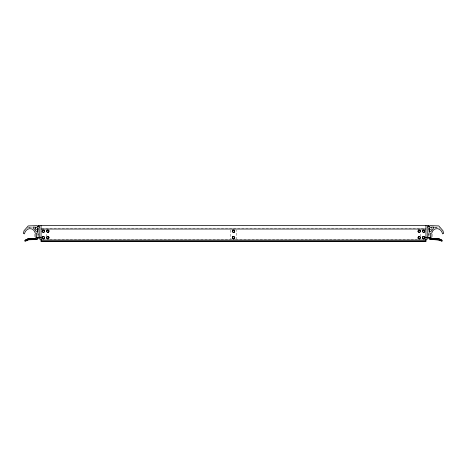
<?xml version="1.0" encoding="UTF-8"?>
<svg xmlns="http://www.w3.org/2000/svg" width="467" height="467" viewBox="0 0 467 467"><rect width="100%" height="100%" fill="white"/><g stroke="black" fill="none" stroke-linecap="round" stroke-linejoin="round"><path stroke-width="0.35" stroke-dasharray="2.33 1.75" d="M428.794 236.156L428.799 232.689M38.224 236.477L38.247 232.963M420.598 236.384L420.621 234.364M230.634 230.132L230.319 238.158L231.311 239.151M27.611 228.427L27.967 227.873M235.683 239.151L236.676 238.158L236.36 230.132M435.005 227.388L439.272 227.371M434.643 227.382L437.941 227.371M27.728 227.371L31.995 227.388M41.785 228.229L425.215 228.229M49.806 239.25L231.311 239.25M235.689 239.25L417.194 239.25M29.059 227.371L32.357 227.382M439.033 227.873L439.389 228.427M46.379 234.364L46.402 236.384M428.753 232.963L428.776 236.477M38.201 232.689L38.206 236.156M429.57 233.15L429.57 236.576M37.43 233.15L37.43 236.576"/><path stroke-width="0.7" d="M39.269 227.236L39.14 226.075C38.066 225.841 37.488 227.797 38.014 225.631L428.986 225.631C429.512 227.797 428.934 225.841 427.86 226.075L427.731 227.236M431.31 227.645L431.31 228.293M38.212 237.545L37.874 238.614L36.21 239.577L28.464 239.699L24.874 241.182L24.628 240.581L28.224 238.649L35.918 238.526L36.992 237.907M39.14 226.688L39.269 237.364L36.49 237.364L36.49 233.196L35.323 233.196L34.552 231.521A5.067 5.067 0 0 0 31.47 228.859C28.014 227.843 25.037 230.599 24.465 233.844L23.368 233.459L24.05 230.71L28.23 225.929L36.636 225.649L37.372 225.935L37.932 227.12L38.247 226.075M38.212 237.884L37.506 239.104L36.233 239.571L28.534 239.758L25.557 241.124L25.732 240.476L25.16 240.143L26.607 239.495M234.072 232.187L234.638 231.206L234.072 230.219L232.94 230.225L232.368 231.206L232.94 232.192L234.072 232.187L234.638 231.206M27.168 239.232L28.283 238.707L36.029 238.52M38.195 228.526L37.284 228.526M41.055 229.023L425.945 229.023M35.556 229.717L38.142 229.717M428.858 229.717L431.444 229.717M39.269 237.218L40.757 237.58L41.055 237.067L40.641 237.633L39.333 237.347L39.269 238.357A0.794 0.794 0 0 0 40.063 239.151L41.47 239.151M427.731 237.218L426.243 237.58L425.945 237.067L426.353 237.633L427.667 237.347L427.731 238.357A0.794 0.794 0 0 1 426.937 239.151L425.53 239.151M35.556 237.265L39.269 237.265M427.731 237.265L431.444 237.265M41.055 240.044L425.945 240.044M41.055 241.036L425.945 241.036M428.805 228.526L429.716 228.526M430.218 238.246L438.717 238.707L441.84 240.143L442.372 240.581L442.126 241.182C438.163 239.291 433.697 240.038 429.494 239.104L428.788 237.884M440.422 240.569L438.536 239.699L430.79 239.577L429.126 238.614L428.788 237.545M430.008 237.907L431.082 238.526L438.776 238.649L441.84 240.143L441.268 240.476L441.443 241.124L441.046 240.873M427.86 226.688L427.731 237.364L430.51 237.364L430.51 233.196L431.677 233.196L432.448 231.521A5.067 5.067 0 0 1 435.53 228.859C438.986 227.843 441.963 230.599 442.535 233.844L443.632 233.459L442.949 230.71L438.77 225.929L430.364 225.649L429.628 225.935L429.068 227.12L428.753 226.075M431.94 234.107L431.94 236.652M429.57 229.717L429.57 232.461M425.945 225.649L425.945 241.433L41.055 241.433L41.055 225.649M37.43 229.717L37.43 232.461M35.06 234.107L35.06 236.652M35.69 227.645L35.655 228.451L35.69 227.645M433.989 227.476L430.848 231.655L429.237 231.755L429.12 228.573L430.171 227.254L433.417 227.038L433.989 227.476M37.88 231.404L37.465 231.971L36.152 231.655L34.535 229.122L33.134 228.024L33.221 227.16L36.829 227.254L37.88 228.573L37.88 231.404M42.777 230.213L42.205 231.2L42.777 232.181L43.91 232.175L44.476 231.194L43.91 230.213L42.777 230.213M42.777 236.763L42.205 237.75L42.777 238.736L43.91 238.73L44.476 237.75L43.91 236.763L42.777 236.769M47.243 230.213L46.677 231.2L47.243 232.181L48.381 232.175L48.947 231.194L48.381 230.213L47.243 230.213M47.243 236.763L46.677 237.75L47.243 238.736L48.381 238.73L48.947 237.75L48.381 236.763L47.243 236.769M232.94 236.775L232.368 237.761L232.94 238.742L234.072 238.742L234.638 237.756L234.072 236.775L232.94 236.781M418.63 230.213L418.064 231.2L418.63 232.181L419.763 232.175L420.329 231.194L419.763 230.213L418.63 230.213M418.63 236.763L418.064 237.75L418.63 238.736L419.763 238.73L420.329 237.75L419.763 236.763L418.63 236.769M423.096 230.213L422.53 231.2L423.096 232.181L424.234 232.175L424.801 231.194L424.234 230.213L423.096 230.213M423.096 236.763L422.53 237.75L423.096 238.736L424.234 238.73L424.801 237.75L424.234 236.763L423.096 236.769M42.532 230.097L42.036 231.632L43.338 232.578L44.143 232.315L44.639 230.786L44.143 230.097L42.532 230.097M47.004 230.097L46.502 231.632L47.809 232.578L48.609 232.315L49.111 230.786L48.609 230.097L47.004 230.097M42.532 236.652L42.036 238.188L43.338 239.133L44.143 238.87L44.639 237.335L44.143 236.652L42.532 236.652M47.004 236.652L46.502 238.188L47.809 239.133L48.609 238.87L49.111 237.335L48.609 236.652L47.004 236.652M232.694 230.108L232.198 231.638L233.5 232.589L234.306 232.327L234.802 230.791L234.306 230.108L232.694 230.108M232.694 236.664L232.198 238.193L233.5 239.139L234.306 238.882L234.802 237.347L234.306 236.664L232.694 236.664M418.385 230.097L417.889 231.632L419.191 232.578L419.996 232.315L420.493 230.786L419.996 230.097L418.385 230.097M422.857 230.097L422.355 231.632L423.662 232.578L424.468 232.315L424.964 230.786L424.468 230.097L422.857 230.097M418.385 236.652L417.889 238.188L419.191 239.133L419.996 238.87L420.493 237.335L419.996 236.652L418.385 236.652M422.857 236.652L422.355 238.188L423.662 239.133L424.468 238.87L424.964 237.335L424.468 236.652L422.857 236.652"/></g></svg>
